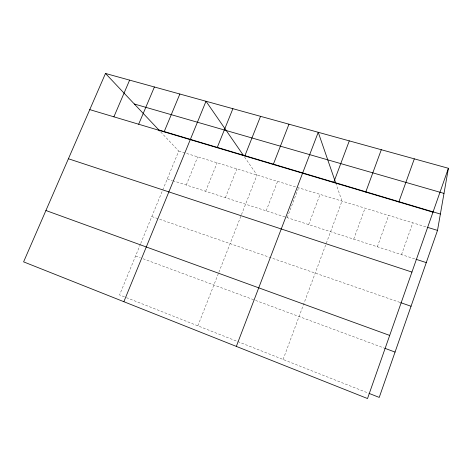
<?xml version="1.0" encoding="UTF-8"?>
<svg xmlns="http://www.w3.org/2000/svg" width="472" height="472" viewBox="0 0 472 472"><rect width="100%" height="100%" fill="white"/><g stroke="black" fill="none" stroke-linecap="round" stroke-linejoin="round"><path stroke-width="0.35" stroke-dasharray="2.36 1.77" d="M401.53 254.609L412.805 222.825M377.352 246.791L388.662 215.421M353.717 239.151L365.062 208.181M283.106 359.475L341.976 201.102L336.099 184.062M308.67 224.589L320.057 194.381M287.194 217.645L298.599 187.797M266.167 210.848L277.583 181.354M197.862 325.833L218.607 272.934M218.872 272.261L257.004 175.047L244.478 156.922M225.404 197.668L236.844 168.864M205.644 191.284L217.09 162.805M186.281 185.024L197.733 156.869M140.473 244.112L119.569 294.929L125.664 297.336M140.744 243.452L178.752 151.046L160.332 131.54M178.752 151.046L426.535 227.032M167.3 178.888L172.044 180.422M172.722 180.64L415.277 259.051M151.813 216.548L400.026 302.44M135.582 255.995L140.326 257.753M143.04 258.756L254.196 299.921M255.558 300.422L384.013 347.994M126.343 297.608L368.473 393.164"/><path stroke-width="0.71" d="M369.145 393.43L379.234 397.412L437.509 230.401L448.4 168.28L105.486 73.461L23.6 261.86L367.517 398.539L448.4 168.28M398.822 201.987L414.327 158.857M365.741 192.098L381.305 149.73M333.674 182.517L349.292 140.874M236.33 346.401L318.234 132.29L335.651 182.764M273.282 164.468L288.97 124.195M244.82 155.961L260.532 116.336M217.161 147.695L232.891 108.69M123.859 301.702L206.01 101.256L243.269 155.17M164.114 131.841L179.856 94.022M138.662 124.236L154.403 86.99M113.894 116.832L129.623 80.134M134.331 104.011L443.999 193.402M158.828 129.947L440.376 214.046M89.769 109.622L432.971 212.193M427.219 227.244L437.509 230.401M415.968 259.27L426.275 262.603M68.41 158.757L411.938 272.078M400.716 302.676L411.041 306.251M45.92 210.506L389.689 335.415M384.704 348.248L395.052 352.082M105.486 73.461L159.831 131.01"/></g></svg>
